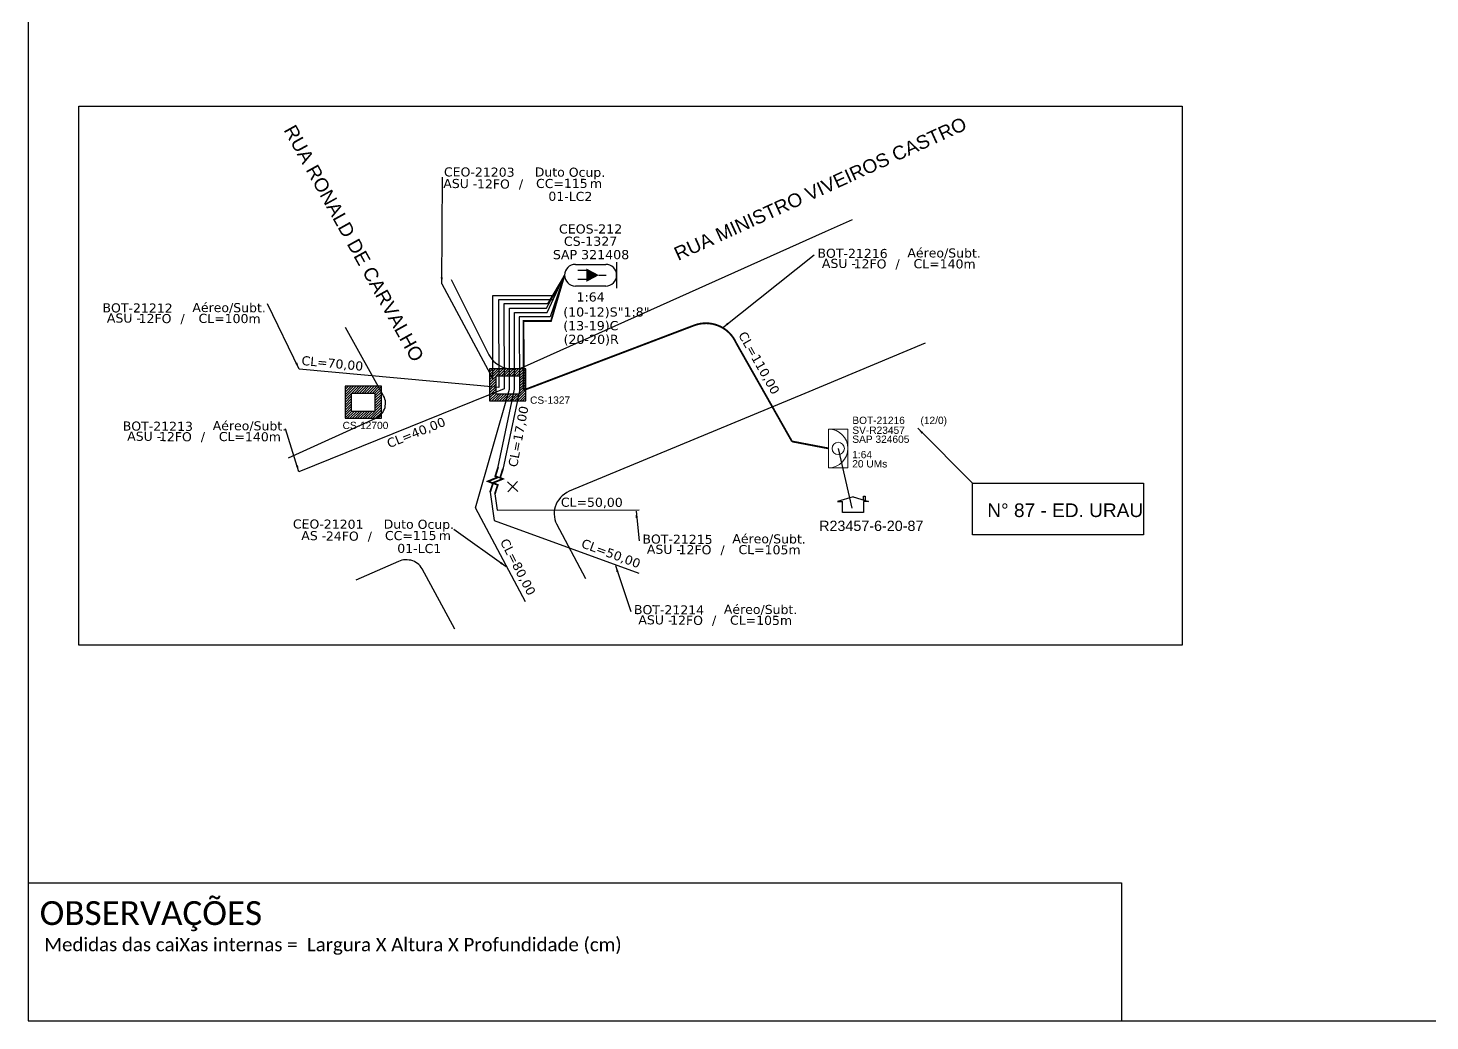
# Model space of a CAD drawing. Extents: x -89 to 749, y 705 to 1299.
# Drawn here: x -89.3 to 330, y 705 to 1002 of the extents above; entities that cross this region are included whole.
import ezdxf
from ezdxf.enums import TextEntityAlignment as Align

# ---------------------------------------------------------------- set-up
doc = ezdxf.new("R2010")
doc.units = 0
for name, color, linetype in [('10.0-Cartográfico', 252, 'Continuous'), ('10.1-Caixas Subterrâneas', 5, 'Continuous'), ('20.4-CEOS', 1, 'Continuous'), ('CAP a instalar', 1, 'Continuous'), ('celulas gpon', 7, 'Continuous'), ('label_cabos', 7, 'Continuous'), ('Legenda', 1, 'Continuous'), ('Segmento de Logradouro Texto', 238, 'Continuous'), ('Subida Lateral', 5, 'Continuous'), ('surveys', 7, 'Continuous'), ('surveys legendas', 7, 'Continuous')]:
    doc.layers.add(name, color=color, linetype=linetype)
doc.layers.add("20.0-LEGENDA DOS CDO'S", color=1, linetype='Continuous', lineweight=0)
doc.layers.add('20.1-CDO_INTERIOR', color=1, linetype='Continuous', lineweight=0)
doc.layers.add('DROP DE CLIENTE', color=140, linetype='Continuous', plot=False)
doc.layers.add('EXTRA', color=50, linetype='Continuous', plot=False)
doc.styles.add('ARIAL', font='arial.ttf')
doc.styles.add('DIGICADE', font='arial.ttf')
doc.styles.add('siredit', font='verdana.ttf')
doc.styles.add('WMF-Calibri0', font='CALIBRI.TTF')
doc.linetypes.add('FENCELINE1', pattern='A,0.25,-0.1,[133,ltypeshp.shx,S=0.1,R=0,X=-0.1,Y=0],-0.1,1', length=1.45)
doc.dimstyles.new('CC', dxfattribs={"dimtxt": 1, "dimasz": 2, "dimexe": 0.18, "dimexo": 0.0625, "dimgap": 0.09, "dimtad": 0, "dimdec": 0, "dimrnd": 1, "dimzin": 0, "dimdsep": 46, "dimtxsty": 'siredit', "dimblk": 'NONE', "dimcen": 0, "dimse1": 1, "dimse2": 1, "dimsd1": 1, "dimsd2": 1, "dimclrt": 7, "dimadec": 0, "dimazin": 0, "dimtfac": 1, "dimtdec": 0, "dimtofl": 0, "dimtmove": 0, "dimatfit": 3, "dimfxl": 0, "dimtolj": 1, "dimtzin": 0, "dimarcsym": 0})
doc.dimstyles.new('CL', dxfattribs={"dimtxt": 1, "dimasz": 2, "dimexe": 0.18, "dimexo": 0.0625, "dimgap": 0.09, "dimtad": 0, "dimdec": 0, "dimrnd": 1, "dimzin": 0, "dimdsep": 46, "dimtxsty": 'siredit', "dimblk": 'NONE', "dimcen": 0, "dimse1": 1, "dimse2": 1, "dimsd1": 1, "dimsd2": 1, "dimclrt": 7, "dimadec": 0, "dimazin": 0, "dimtfac": 1, "dimtdec": 0, "dimtofl": 0, "dimtmove": 0, "dimatfit": 3, "dimfxl": 0, "dimtolj": 1, "dimtzin": 0, "dimarcsym": 0})

# ---------------------------------------------------------------- blocks, each defined once
blk = doc.blocks.new('*X59')
at = {"color": 0, "linetype": 'Continuous'}
for p, q in [((-1.25, 0.34099), (-0.49099, 1.1)), ((-1.25, 0.517767), (-0.667767, 1.1)), ((-1.25, 0.694544), (-0.844544, 1.1)), ((-1.25, 0.87132), (-1.02132, 1.1)), ((-1.25, 1.048097), (-1.198097, 1.1)), ((-0.789214, 0.625), (-0.314214, 1.1)), ((-0.612437, 0.625), (-0.137437, 1.1)), ((-0.43566, 0.625), (0.03934, 1.1)), ((-0.258883, 0.625), (0.216117, 1.1)), ((-0.082107, 0.625), (0.392893, 1.1)), ((0.09467, 0.625), (0.56967, 1.1)), ((0.271447, 0.625), (0.746447, 1.1)), ((0.448223, 0.625), (0.923223, 1.1)), ((0.625, 0.625), (1.1, 1.1)), ((0.801777, 0.625), (1.25, 1.073223)), ((-1.25, 0.164214), (-0.8035, 0.610714)), ((-1.25, -0.012563), (-0.8035, 0.433937)), ((-1.25, -0.18934), (-0.8035, 0.25716)), ((-1.25, -0.366117), (-0.8035, 0.080383)), ((0.8035, 0.449947), (1.25, 0.896447)), ((0.8035, 0.27317), (1.25, 0.71967)), ((0.8035, 0.096393), (1.25, 0.542893)), ((0.8035, -0.080383), (1.25, 0.366117)), ((0.8035, -0.25716), (1.25, 0.18934)), ((0.8035, -0.433937), (1.25, 0.012563)), ((-1.25, -0.542893), (-0.8035, -0.096393)), ((-1.25, -0.71967), (-0.8035, -0.27317)), ((-1.25, -0.896447), (-0.8035, -0.449947)), ((-1.25, -1.073223), (-0.801777, -0.625)), ((-1.1, -1.1), (-0.625, -0.625)), ((-0.923223, -1.1), (-0.448223, -0.625)), ((-0.746447, -1.1), (-0.271447, -0.625)), ((-0.56967, -1.1), (-0.09467, -0.625)), ((-0.392893, -1.1), (0.082107, -0.625)), ((-0.216117, -1.1), (0.258883, -0.625)), ((-0.03934, -1.1), (0.43566, -0.625)), ((0.137437, -1.1), (0.612437, -0.625)), ((0.314214, -1.1), (0.789214, -0.625)), ((0.49099, -1.1), (1.25, -0.34099)), ((0.667767, -1.1), (1.25, -0.517767)), ((0.8035, -0.610714), (1.25, -0.164214)), ((0.844544, -1.1), (1.25, -0.694544)), ((1.02132, -1.1), (1.25, -0.87132)), ((1.198097, -1.1), (1.25, -1.048097))]:
    blk.add_line(p, q, dxfattribs=at)
blk = doc.blocks.new('MANHOLE_MQ')
at = {"color": 0, "linetype": 'Continuous'}
for p, q in [((0.00000623, 0.00000569), (-0.00000627, 0.00000569)), ((-0.00000627, 0.00000569), (-0.00000627, -0.00000531)), ((0.00000623, -0.00000531), (0.00000623, 0.00000569)), ((-0.00000404, 0.00000331), (0.00000399, 0.00000331)), ((-0.00000404, -0.00000294), (-0.00000404, 0.00000331)), ((0.00000399, 0.00000331), (0.00000399, -0.00000294)), ((0.00000399, -0.00000294), (-0.00000404, -0.00000294)), ((0.00000399, -0.00000294), (0.00000399, -0.00000294)), ((-0.00000627, -0.00000531), (0.00000623, -0.00000531))]:
    blk.add_line(p, q, dxfattribs=at)
at = {"color": 0, "linetype": 'Continuous', "xscale": 5e-06, "yscale": 5e-06, "zscale": 1e-05}
blk.add_blockref('*X59', (-0.00000002, 0.00000019), dxfattribs=at)
blk = doc.blocks.new('_None')
blk = doc.blocks.new('Inst CB DT OCUP CFOA-SM-AS-80-TS-24')
at = {"layer": 'label_cabos', "color": 0, "style": 'siredit'}
for tag, flags, p in [('ID_ATIVIDADE', 3, (1.31, 2.67)), ('FATOR', 1, (11.56, 2.55))]:
    blk.add_attdef(tag, text='', height=1, rotation=359.69, dxfattribs=dict(at, flags=flags)).set_placement(p, align=Align.MIDDLE_CENTER)
for tag, p in [('DESTINO_CABO', (3.13, 1.26)), ('TIPO_CABO', (13.11, 1.24)), ('TIPO_CABO', (1.76, 0)), ('CABO', (4.69, -0.05)), ('/', (7.71, -0.05)), ('LANCE', (10.91, 0)), ('UND', (15.96, 0)), ('FID', (13.15, -1.41))]:
    blk.add_attdef(tag, text='', height=1, rotation=359.69, dxfattribs=at).set_placement(p, align=Align.MIDDLE_CENTER)
blk.add_attdef('QTDE', (12.43, -0.47), '', height=1, rotation=359.69, dxfattribs=at)
blk = doc.blocks.new('Inst CB DT OCUP CFOA-SM-ASU-120-S-12')
at = {"layer": 'label_cabos', "color": 0, "style": 'siredit'}
for tag, flags, p in [('ID_ATIVIDADE', 3, (1.31, 2.67)), ('FATOR', 1, (11.56, 2.55))]:
    blk.add_attdef(tag, text='', height=1, rotation=359.69, dxfattribs=dict(at, flags=flags)).set_placement(p, align=Align.MIDDLE_CENTER)
for tag, p in [('DESTINO_CABO', (3.13, 1.26)), ('TIPO_CABO', (13.11, 1.24)), ('TIPO_CABO', (1.26, 0)), ('CABO', (4.69, -0.05)), ('/', (7.71, -0.05)), ('LANCE', (10.91, 0)), ('UND', (15.96, 0)), ('FID', (13.15, -1.41))]:
    blk.add_attdef(tag, text='', height=1, rotation=359.69, dxfattribs=at).set_placement(p, align=Align.MIDDLE_CENTER)
blk.add_attdef('QTDE', (12.43, -0.47), '', height=1, rotation=359.69, dxfattribs=at)
blk = doc.blocks.new('LEGENDA DOS CABOS')
at = {"layer": 'EXTRA', "color": 0, "style": 'siredit'}
for tag, p in [('ID', (4.6, 0.97)), ('XX', (9.03, 0.97))]:
    blk.add_attdef(tag, text='', height=0.48, rotation=359.69, dxfattribs=at).set_placement(p, align=Align.MIDDLE_CENTER)
at = {"layer": 'Legenda', "color": 0, "style": 'siredit'}
for tag, p in [('TIPO_CABO', (1.31, 0)), ('CABO', (4.69, -0.05)), ('/', (6.81, -0.05)), ('METROS', (10.03, -0.05))]:
    blk.add_attdef(tag, text='', height=0.8, rotation=359.69, dxfattribs=at).set_placement(p, align=Align.MIDDLE_CENTER)
blk = doc.blocks.new('*U72')
at = {"layer": '20.4-CEOS', "color": 7, "style": 'siredit'}
for tag, p in [('FIBRAS_SPLITTER', (0, 0)), ('FIBRAS_TOP_C', (0, -4.13)), ('RESERVA_FINAIS', (0, -5.46))]:
    blk.add_attdef(tag, p, '', height=1.01, dxfattribs=at)
for tag, p, flags in [('ID_ATIVIDADE', (0, -6.77), 3), ('FATOR', (0, -8.09), 1), ('QTDE', (0, -9.4), 1), ('FID', (0, -10.71), 1)]:
    blk.add_attdef(tag, p, '', height=1.01, dxfattribs=dict(at, flags=flags))
blk = doc.blocks.new('SURVEY_SURVEY')
for p, q in [((0, 0.0000152), (-0.0000151, 0.0000108)), ((0, 0.0000152), (0.0000151, 0.0000108)), ((0.0000101, 0.0000159), (0.0000117, 0.0000159)), ((0.0000101, 0.0000123), (0.0000101, 0.0000159)), ((0.0000117, 0.0000159), (0.0000117, 0.0000119)), ((-0.0000151, 0.0000108), (-0.0000104, 0.0000108)), ((-0.0000103, 0), (-0.0000103, 0.0000108)), ((0.0000103, 0), (-0.0000103, 0)), ((0.0000151, 0.0000108), (0.0000103, 0.0000108)), ((0.0000103, 0.0000108), (0.0000103, 0))]:
    blk.add_line(p, q)

msp = doc.modelspace()

# ---------------------------------------------------------------- linework, layer by layer
at = {"color": 1}
for p, q in [((54.05, 866.31), (57.2, 863.37)), ((57.1, 866.41), (54.15, 863.27))]:
    msp.add_line(p, q, dxfattribs=at)
msp.add_lwpolyline([(-89.32, 705.02), (749.25, 705.02), (749.25, 1299.02), (-89.32, 1299.02), (-89.32, 705.02)])
at = {"color": 3}
msp.add_lwpolyline([(193.12, 865.87), (244.34, 865.87), (244.34, 850.42), (193.12, 850.42)], close=True, dxfattribs=at)
at = {"color": 7}
for points in [[(-89.24, 746.33), (237.71, 746.33)], [(237.71, 746.33), (237.71, 705.02)]]:
    msp.add_lwpolyline(points, dxfattribs=at)
at = {"layer": '10.0-Cartográfico'}
msp.add_lwpolyline([(149.21, 941.19), (157.21, 944.78)], dxfattribs=at)
at = {"layer": '10.0-Cartográfico', "color": 4}
for points in [[(37.24, 926.78), (48.5, 904.28), (48.88, 903.63), (49.37, 902.97), (49.88, 902.38), (50.5, 901.85), (51.14, 901.37), (51.86, 900.96), (52.61, 900.62), (53.38, 900.36), (54.18, 900.17), (55.01, 900.06), (55.86, 900.02), (56.68, 900.08), (57.5, 900.21), (58.29, 900.42), (59.19, 900.77), (149.21, 941.19)], [(-11.37, 873.5), (14.73, 885.35), (15.23, 885.63), (15.68, 885.93), (16.07, 886.28), (16.44, 886.65), (16.77, 887.07), (17.03, 887.52), (17.27, 887.98), (17.45, 888.48), (17.54, 888.97), (17.62, 889.49), (17.61, 890), (17.55, 890.52), (17.44, 891.01), (17.25, 891.5), (17.03, 891.96), (5.65, 912.47)], [(179, 907.79), (142.98, 892.75), (72.53, 863.45), (71.79, 863.07), (71.1, 862.62), (70.47, 862.12), (69.9, 861.55), (69.4, 860.95), (68.96, 860.28), (68.6, 859.59), (68.34, 858.85), (68.14, 858.11), (68.04, 857.35), (68.03, 856.57), (68.09, 855.8), (68.26, 855.05), (68.48, 854.31), (68.78, 853.68)], [(68.78, 853.68), (77.39, 837.4)], [(38.36, 822.22), (28.54, 840.27), (28.27, 840.71), (27.95, 841.15), (27.57, 841.51), (27.17, 841.87), (26.71, 842.16), (26.23, 842.43), (25.73, 842.64), (25.19, 842.81), (24.66, 842.9), (24.1, 842.97), (23.55, 842.96), (22.99, 842.93), (22.46, 842.83), (21.93, 842.65), (21.51, 842.5), (8.71, 836.85)]]:
    msp.add_lwpolyline(points, dxfattribs=at)
at = {"layer": '20.1-CDO_INTERIOR', "lineweight": 18}
msp.add_lwpolyline([(155.89, 870.5), (155.89, 882.06), (150.11, 882.06), (150.11, 870.5)], close=True, dxfattribs=at)
msp.add_circle((153, 876.28), 1.85, dxfattribs=at)
msp.add_arc((150.11, 876.28), 5.78, 269.9724, 89.9724, dxfattribs=at)
at = {"layer": '20.4-CEOS', "color": 5}
for p, q in [((74.38, 931.34), (83.47, 931.34)), ((83.47, 924.85), (74.38, 924.85))]:
    msp.add_line(p, q, dxfattribs=at)
for points in [[(86.71, 932), (86.71, 924.19)], [(77.85, 929.51), (75.09, 929.51)], [(77.85, 926.81), (75.09, 926.81)], [(81.44, 928.1), (83.62, 928.1)]]:
    msp.add_lwpolyline(points, dxfattribs=at)
msp.add_lwpolyline([(81.44, 928.1, 0, 4, 0), (77.68, 928.1, 4, 4, 0)], format="xyseb", dxfattribs=at)
for centre, start, end in [((74.38, 928.1), 90, 270), ((83.47, 928.1), 270, 90)]:
    msp.add_arc(centre, 3.24, start, end, dxfattribs=at)
at = {"layer": 'CAP a instalar', "color": 7, "ltscale": 5}
msp.add_lwpolyline([(-74.14, 978.67), (255.82, 978.67), (255.82, 817.41), (-74.14, 817.41)], close=True, dxfattribs=at)
at = {"layer": 'CAP a instalar', "color": 8, "linetype": 'FENCELINE1', "ltscale": 5}
for points in [[(71.13, 928.09), (66.01, 919.49), (53.01, 919.49), (53.05, 894.06), (-8.29, 869.28)], [(71.13, 928.09), (67.6, 920.76), (51.41, 920.76), (51.45, 894.53), (-8.21, 900.01)], [(51.21, 870.42), (56.2, 893.98), (56.16, 916.94), (65.95, 916.94), (71.14, 928.1)], [(71.14, 928.1), (66.87, 915.67), (57.6, 915.67), (57.63, 893.49), (52.65, 869.93)], [(48.89, 863.22), (50.07, 854.71), (93.32, 838.96)], [(50.32, 862.73), (51.02, 857.81), (93.46, 857.89)]]:
    msp.add_lwpolyline(points, dxfattribs=at)
at = {"layer": 'CAP a instalar', "color": 7, "ltscale": 5}
for points in [[(34.4, 925.5), (49.67, 897.06), (49.67, 922.04), (67.95, 922.04), (71.14, 928.1)], [(59.46, 830.43), (44.48, 858.52), (54.7, 893.98), (54.66, 918.22), (65.77, 918.22), (71.13, 928.09)]]:
    msp.add_lwpolyline(points, dxfattribs=at)
at = {"layer": 'CAP a instalar', "color": 1, "linetype": 'FENCELINE1', "ltscale": 5, "const_width": 0.544}
for points in [[(58.92, 893.7), (58.88, 914.39), (67.09, 914.39), (71.13, 928.09)], [(122.47, 907.82), (139.16, 878.37)], [(150.1, 876.28), (139.16, 878.37)]]:
    msp.add_lwpolyline(points, dxfattribs=at)
msp.add_lwpolyline([(58.92, 893.7), (109.9, 913.08, -0.399216), (122.47, 907.82, 0.033262)], format="xyb", dxfattribs=at)
at = {"layer": 'DROP DE CLIENTE'}
msp.add_lwpolyline([(153, 876.28), (157.09, 858.41)], dxfattribs=at)
at = {"layer": 'Subida Lateral', "color": 5, "const_width": 0.544}
for points in [[(48.89, 863.22), (49.73, 865.85), (48.25, 866.45), (51.21, 867.64), (50.43, 868.01), (51.3, 870.71)], [(50.32, 862.73), (51.17, 865.36), (49.69, 865.96), (52.64, 867.15), (51.87, 867.52), (52.74, 870.22)]]:
    msp.add_lwpolyline(points, dxfattribs=at)

# ---------------------------------------------------------------- block references
at = {"layer": '10.1-Caixas Subterrâneas', "color": 30, "xscale": 869768.7475522945, "yscale": 869768.7475522945, "zscale": 869768.7475522945, "rotation": 180.0000000000629}
for p in [(54.14, 895.43), (10.93, 890.25)]:
    msp.add_blockref('MANHOLE_MQ', p, dxfattribs=at)
at = {"layer": '20.4-CEOS', "color": 0, "lineweight": 0}
ref = msp.add_blockref('*U72', (70.75, 915.72), dxfattribs=dict(at, xscale=2.719833013595008, yscale=2.719833013595008, zscale=2.719833013595008))
ref.add_attrib('FIBRAS_SPLITTER', '(10-12)S"1:8"', (70.75, 915.72), dxfattribs={"color": 7, "height": 2.7462, "style": 'siredit'})
ref.add_attrib('FIBRAS_TOP_C', '(13-19)C', (70.75, 911.63), dxfattribs={"color": 7, "height": 2.746, "style": 'siredit'})
ref.add_attrib('RESERVA_FINAIS', '(20-20)R', (70.85, 907.54), dxfattribs={"color": 7, "height": 2.746, "style": 'siredit'})
at = {"layer": 'label_cabos', "color": 0, "lineweight": 0}
ref = msp.add_blockref('Inst CB DT OCUP CFOA-SM-ASU-120-S-12', (37.12, 955.52), dxfattribs=dict(at, xscale=2.719833013595008, yscale=2.719833013595008, zscale=2.719833013595008))
ref.add_attrib('DESTINO_CABO', 'CEO-21203', dxfattribs={"color": 0, "height": 2.72, "rotation": 359.69, "style": 'siredit'}).set_placement((45.64, 958.95), align=Align.MIDDLE_CENTER)
ref.add_attrib('CABO', '12FO', dxfattribs={"color": 0, "height": 2.72, "rotation": 359.69, "style": 'siredit'}).set_placement((49.87, 955.38), align=Align.MIDDLE_CENTER)
ref.add_attrib('TIPO_CABO', 'Duto Ocup.', dxfattribs={"color": 0, "height": 2.72, "rotation": 359.69, "style": 'siredit'}).set_placement((72.77, 958.91), align=Align.MIDDLE_CENTER)
ref.add_attrib('/', '/', dxfattribs={"color": 0, "height": 2.72, "rotation": 359.69, "style": 'siredit'}).set_placement((58.1, 955.38), align=Align.MIDDLE_CENTER)
ref.add_attrib('TIPO_CABO', 'ASU - ', dxfattribs={"color": 0, "height": 2.72, "rotation": 359.69, "style": 'siredit'}).set_placement((40.56, 955.51), align=Align.MIDDLE_CENTER)
ref.add_attrib('FID', '01-LC2', dxfattribs={"color": 0, "height": 2.72, "rotation": 359.69, "style": 'siredit'}).set_placement((72.88, 951.67), align=Align.MIDDLE_CENTER)
ref.add_attrib('LANCE', 'CC=', dxfattribs={"color": 0, "height": 2.72, "rotation": 359.69, "style": 'siredit'}).set_placement((66.79, 955.52), align=Align.MIDDLE_CENTER)
ref.add_attrib('QTDE', '115', (70.93, 954.23), dxfattribs={"color": 0, "height": 2.72, "rotation": 359.69, "style": 'siredit'})
ref.add_attrib('UND', 'm', dxfattribs={"color": 0, "height": 2.72, "rotation": 359.69, "style": 'siredit'}).set_placement((80.54, 955.52), align=Align.MIDDLE_CENTER)
ref = msp.add_blockref('LEGENDA DOS CABOS', (145.74, 930.2), dxfattribs=dict(at, xscale=2.719833013595008, yscale=2.719833013595008, zscale=2.719833013595008))
ref.add_attrib('ID', 'BOT-21216', dxfattribs={"color": 0, "height": 2.72, "rotation": 359.69, "style": 'siredit'}).set_placement((157.28, 934.63), align=Align.MIDDLE_CENTER)
ref.add_attrib('CABO', '12FO', dxfattribs={"color": 0, "height": 2.72, "rotation": 359.69, "style": 'siredit'}).set_placement((162.51, 931.49), align=Align.MIDDLE_CENTER)
ref.add_attrib('METROS', 'CL=140m', dxfattribs={"color": 0, "height": 2.72, "rotation": 359.69, "style": 'siredit'}).set_placement((184.8, 931.49), align=Align.MIDDLE_CENTER)
ref.add_attrib('XX', 'Aéreo/Subt.', dxfattribs={"color": 0, "height": 2.7198, "rotation": 359.69, "style": 'siredit'}).set_placement((184.66, 934.75), align=Align.MIDDLE_CENTER)
ref.add_attrib('/', '/', dxfattribs={"color": 0, "height": 2.72, "rotation": 359.69, "style": 'siredit'}).set_placement((170.74, 931.49), align=Align.MIDDLE_CENTER)
ref.add_attrib('TIPO_CABO', 'ASU -', dxfattribs={"color": 0, "height": 2.72, "rotation": 359.69, "style": 'siredit'}).set_placement((153.2, 931.62), align=Align.MIDDLE_CENTER)
ref = msp.add_blockref('LEGENDA DOS CABOS', (-68.1, 913.85), dxfattribs=dict(at, xscale=2.719833013595008, yscale=2.719833013595008, zscale=2.719833013595008))
ref.add_attrib('ID', 'BOT-21212', dxfattribs={"color": 0, "height": 2.72, "rotation": 359.69, "style": 'siredit'}).set_placement((-56.56, 918.29), align=Align.MIDDLE_CENTER)
ref.add_attrib('CABO', '12FO', dxfattribs={"color": 0, "height": 2.72, "rotation": 359.69, "style": 'siredit'}).set_placement((-51.33, 915.14), align=Align.MIDDLE_CENTER)
ref.add_attrib('METROS', 'CL=100m', dxfattribs={"color": 0, "height": 2.72, "rotation": 359.69, "style": 'siredit'}).set_placement((-29.04, 915.14), align=Align.MIDDLE_CENTER)
ref.add_attrib('XX', 'Aéreo/Subt.', dxfattribs={"color": 0, "height": 2.7198, "rotation": 359.69, "style": 'siredit'}).set_placement((-29.18, 918.4), align=Align.MIDDLE_CENTER)
ref.add_attrib('/', '/', dxfattribs={"color": 0, "height": 2.72, "rotation": 359.69, "style": 'siredit'}).set_placement((-43.1, 915.14), align=Align.MIDDLE_CENTER)
ref.add_attrib('TIPO_CABO', 'ASU -', dxfattribs={"color": 0, "height": 2.72, "rotation": 359.69, "style": 'siredit'}).set_placement((-60.64, 915.27), align=Align.MIDDLE_CENTER)
ref = msp.add_blockref('LEGENDA DOS CABOS', (-62.02, 878.5), dxfattribs=dict(at, xscale=2.719833013595008, yscale=2.719833013595008, zscale=2.719833013595008))
ref.add_attrib('ID', 'BOT-21213', dxfattribs={"color": 0, "height": 2.72, "rotation": 359.69, "style": 'siredit'}).set_placement((-50.49, 882.93), align=Align.MIDDLE_CENTER)
ref.add_attrib('CABO', '12FO', dxfattribs={"color": 0, "height": 2.72, "rotation": 359.69, "style": 'siredit'}).set_placement((-45.25, 879.79), align=Align.MIDDLE_CENTER)
ref.add_attrib('METROS', 'CL=140m', dxfattribs={"color": 0, "height": 2.72, "rotation": 359.69, "style": 'siredit'}).set_placement((-22.97, 879.79), align=Align.MIDDLE_CENTER)
ref.add_attrib('XX', 'Aéreo/Subt.', dxfattribs={"color": 0, "height": 2.7198, "rotation": 359.69, "style": 'siredit'}).set_placement((-23.1, 883.05), align=Align.MIDDLE_CENTER)
ref.add_attrib('/', '/', dxfattribs={"color": 0, "height": 2.72, "rotation": 359.69, "style": 'siredit'}).set_placement((-37.02, 879.79), align=Align.MIDDLE_CENTER)
ref.add_attrib('TIPO_CABO', 'ASU -', dxfattribs={"color": 0, "height": 2.72, "rotation": 359.69, "style": 'siredit'}).set_placement((-54.57, 879.92), align=Align.MIDDLE_CENTER)
ref = msp.add_blockref('Inst CB DT OCUP CFOA-SM-AS-80-TS-24', (-8.07, 850.2), dxfattribs=dict(at, xscale=2.719833013595008, yscale=2.719833013595008, zscale=2.719833013595008))
ref.add_attrib('DESTINO_CABO', 'CEO-21201', dxfattribs={"color": 0, "height": 2.72, "rotation": 359.69, "style": 'siredit'}).set_placement((0.45, 853.64), align=Align.MIDDLE_CENTER)
ref.add_attrib('CABO', '24FO', dxfattribs={"color": 0, "height": 2.72, "rotation": 359.69, "style": 'siredit'}).set_placement((4.67, 850.06), align=Align.MIDDLE_CENTER)
ref.add_attrib('TIPO_CABO', 'Duto Ocup.', dxfattribs={"color": 0, "height": 2.72, "rotation": 359.69, "style": 'siredit'}).set_placement((27.58, 853.59), align=Align.MIDDLE_CENTER)
ref.add_attrib('/', '/', dxfattribs={"color": 0, "height": 2.72, "rotation": 359.69, "style": 'siredit'}).set_placement((12.91, 850.06), align=Align.MIDDLE_CENTER)
ref.add_attrib('TIPO_CABO', 'AS - ', dxfattribs={"color": 0, "height": 2.72, "rotation": 359.69, "style": 'siredit'}).set_placement((-3.28, 850.19), align=Align.MIDDLE_CENTER)
ref.add_attrib('FID', '01-LC1', dxfattribs={"color": 0, "height": 2.72, "rotation": 359.69, "style": 'siredit'}).set_placement((27.69, 846.36), align=Align.MIDDLE_CENTER)
ref.add_attrib('LANCE', 'CC=', dxfattribs={"color": 0, "height": 2.72, "rotation": 359.69, "style": 'siredit'}).set_placement((21.6, 850.21), align=Align.MIDDLE_CENTER)
ref.add_attrib('QTDE', '115', (25.73, 848.91), dxfattribs={"color": 0, "height": 2.72, "rotation": 359.69, "style": 'siredit'})
ref.add_attrib('UND', 'm', dxfattribs={"color": 0, "height": 2.72, "rotation": 359.69, "style": 'siredit'}).set_placement((35.35, 850.21), align=Align.MIDDLE_CENTER)
ref = msp.add_blockref('LEGENDA DOS CABOS', (93.4, 844.69), dxfattribs=dict(at, xscale=2.719833013595008, yscale=2.719833013595008, zscale=2.719833013595008))
ref.add_attrib('ID', 'BOT-21215', dxfattribs={"color": 0, "height": 2.72, "rotation": 359.69, "style": 'siredit'}).set_placement((104.93, 849.12), align=Align.MIDDLE_CENTER)
ref.add_attrib('CABO', '12FO', dxfattribs={"color": 0, "height": 2.72, "rotation": 359.69, "style": 'siredit'}).set_placement((110.16, 845.98), align=Align.MIDDLE_CENTER)
ref.add_attrib('METROS', 'CL=105m', dxfattribs={"color": 0, "height": 2.72, "rotation": 359.69, "style": 'siredit'}).set_placement((132.45, 845.98), align=Align.MIDDLE_CENTER)
ref.add_attrib('XX', 'Aéreo/Subt.', dxfattribs={"color": 0, "height": 2.7198, "rotation": 359.69, "style": 'siredit'}).set_placement((132.31, 849.24), align=Align.MIDDLE_CENTER)
ref.add_attrib('/', '/', dxfattribs={"color": 0, "height": 2.72, "rotation": 359.69, "style": 'siredit'}).set_placement((118.4, 845.98), align=Align.MIDDLE_CENTER)
ref.add_attrib('TIPO_CABO', 'ASU -', dxfattribs={"color": 0, "height": 2.72, "rotation": 359.69, "style": 'siredit'}).set_placement((100.85, 846.11), align=Align.MIDDLE_CENTER)
ref = msp.add_blockref('LEGENDA DOS CABOS', (90.86, 823.58), dxfattribs=dict(at, xscale=2.719833013595008, yscale=2.719833013595008, zscale=2.719833013595008))
ref.add_attrib('ID', 'BOT-21214', dxfattribs={"color": 0, "height": 2.72, "rotation": 359.69, "style": 'siredit'}).set_placement((102.39, 828.01), align=Align.MIDDLE_CENTER)
ref.add_attrib('CABO', '12FO', dxfattribs={"color": 0, "height": 2.72, "rotation": 359.69, "style": 'siredit'}).set_placement((107.62, 824.87), align=Align.MIDDLE_CENTER)
ref.add_attrib('METROS', 'CL=105m', dxfattribs={"color": 0, "height": 2.72, "rotation": 359.69, "style": 'siredit'}).set_placement((129.91, 824.87), align=Align.MIDDLE_CENTER)
ref.add_attrib('XX', 'Aéreo/Subt.', dxfattribs={"color": 0, "height": 2.7198, "rotation": 359.69, "style": 'siredit'}).set_placement((129.77, 828.13), align=Align.MIDDLE_CENTER)
ref.add_attrib('/', '/', dxfattribs={"color": 0, "height": 2.72, "rotation": 359.69, "style": 'siredit'}).set_placement((115.86, 824.87), align=Align.MIDDLE_CENTER)
ref.add_attrib('TIPO_CABO', 'ASU -', dxfattribs={"color": 0, "height": 2.72, "rotation": 359.69, "style": 'siredit'}).set_placement((98.31, 825), align=Align.MIDDLE_CENTER)
at = {"layer": 'surveys', "color": 255, "xscale": 306602.6682089221, "yscale": 306602.6682089221, "zscale": 306602.6682089221}
msp.add_blockref('SURVEY_SURVEY', (157.42, 857.13), dxfattribs=at)

# ---------------------------------------------------------------- texts
at = {"color": 7, "style": 'WMF-Calibri0'}
msp.add_text('OBSERVAÇÕES', height=7.1308, dxfattribs=at).set_placement((-85.83, 733.72))
at = {"color": 0, "insert": (197.57, 859.83), "char_height": 4.0797, "width": 200.1117, "attachment_point": 1, "style": 'ARIAL'}
msp.add_mtext('\\C3;N° 87 - ED. URAU', dxfattribs=at)
at = {"color": 7, "insert": (-84.48, 729.88), "char_height": 4, "width": 658.8434, "attachment_point": 1, "style": 'WMF-Calibri0'}
msp.add_mtext('Medidas das caiXas internas =  Largura X Altura X Profundidade (cm)', dxfattribs=at)
at = {"layer": '10.1-Caixas Subterrâneas', "color": 30, "style": 'ARIAL'}
for s, p in [('CS-1327', (60.82, 889.64)), ('CS-12700', (4.76, 882.07))]:
    msp.add_text(s, height=2.176, dxfattribs=at).set_placement(p)
at = {"layer": "20.0-LEGENDA DOS CDO'S", "color": 1, "style": 'ARIAL'}
for s, p in [('BOT-21216', (157.21, 883.6)), ('SV-R23457', (157.21, 880.64)), ('SAP 324605', (157.2, 877.95)), ('20 UMs', (157.18, 870.59)), ('1:64', (157.18, 873.35))]:
    msp.add_text(s, height=2.176, rotation=359.9724, dxfattribs=at).set_placement(p)
msp.add_text('        (12/0)', height=2.1759, rotation=359.9724, dxfattribs=at).set_placement((178.18, 883.59), align=Align.CENTER)
at = {"layer": '20.4-CEOS', "color": 5, "style": 'siredit'}
for s, p in [('CEOS-212', (78.93, 943.31)), ('CS-1327', (78.93, 939.63)), ('SAP 321408', (79.07, 935.63))]:
    msp.add_text(s, height=2.746, dxfattribs=at).set_placement(p, align=Align.TOP_CENTER)
at = {"layer": '20.4-CEOS', "color": 7, "style": 'siredit'}
msp.add_text('1:64', height=2.746, dxfattribs=at).set_placement((78.93, 922.96), align=Align.TOP_CENTER)
at = {"layer": 'celulas gpon', "style": 'siredit'}
for s, rotation, p in [('CL=110,00', 299.5429, (123, 910.26)), ('CL=70,00', 354.4815, (-7.62, 901.27)), ('CL=40,00', 21.8001, (18.67, 876.34)), ('CL=17,00', 79.2661, (56.93, 870.52)), ('CL=50,00', 359.8142, (70.04, 858.84)), ('CL=80,00', 297.3012, (51.77, 848.42)), ('CL=50,00', 339.7562, (75.9, 846.79))]:
    msp.add_text(s, height=2.72, rotation=rotation, dxfattribs=at).set_placement(p)
at = {"layer": 'Segmento de Logradouro Texto', "color": 5, "linetype": 'Continuous', "style": 'DIGICADE'}
for s, rotation, p in [('RUA RONALD DE CARVALHO', 299.0257, (-12.98, 971.55)), ('RUA MINISTRO VIVEIROS CASTRO', 24.4957, (105.1, 932.36))]:
    msp.add_text(s, height=4.0797, rotation=rotation, dxfattribs=at).set_placement(p)
at = {"layer": 'surveys legendas', "color": 7, "style": 'ARIAL'}
msp.add_text('R23457-6-20-87', height=3.066, dxfattribs=at).set_placement((147.28, 851.59))

# ---------------------------------------------------------------- leaders
at = {"color": 3}
msp.add_leader([(176.77, 882.3), (193.12, 865.87)], dimstyle='CL', override={"dimgap": 0.09, "dimtad": 0}, dxfattribs=at)
at = {"layer": 'label_cabos'}
for points in [[(34.4, 925.5), (34.68, 957.37)], [(118.42, 912.37), (145.84, 934.15)], [(-8.21, 900.01), (-17.7, 919.56)], [(-8.29, 869.28), (-12.32, 882.1)], [(92.52, 857.49), (93.5, 848.64)], [(53.7, 840.89), (37.99, 852.04)], [(86.37, 841.26), (90.96, 827.53)]]:
    msp.add_leader(points, dimstyle='CC', override={"dimgap": 0.09, "dimtad": 0}, dxfattribs=at)

doc.saveas('drawing.dxf')
